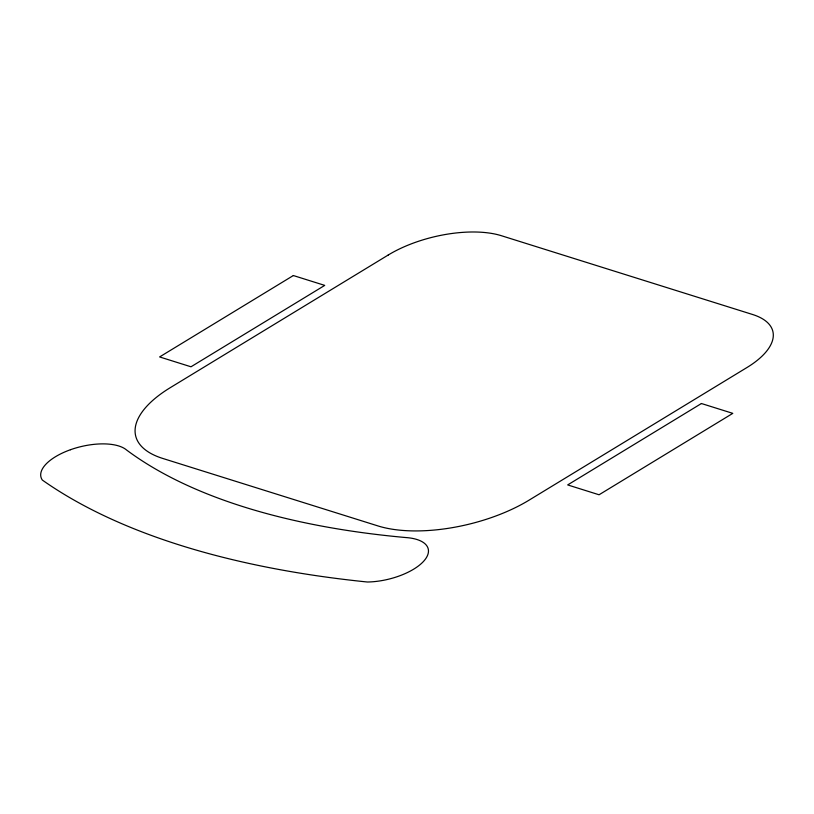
<?xml version="1.0" encoding="UTF-8"?>
<svg xmlns="http://www.w3.org/2000/svg" width="814" height="814" viewBox="0 0 814 814"><rect width="100%" height="100%" fill="white"/><g stroke="black" fill="none" stroke-linecap="round" stroke-linejoin="round"><path stroke-width="1.22" d="M293.345 275.539L159.605 356.939L190.995 366.788L324.735 285.388L293.345 275.539M388.197 255.036L170.238 387.688A109.381 47.945 -13.6 0 0 162.739 458.435L377.981 525.936A109.381 47.955 -13.6 0 0 528.988 500.203L746.937 367.541A82.031 35.958 -13.6 0 0 752.563 314.489L501.444 235.724A82.031 35.958 -13.6 0 0 388.197 255.036M701.414 403.52L567.673 484.92L599.063 494.77L732.804 413.359L701.414 403.52M70.442 449.735A45.859 20.106 -13.6 0 0 42.338 480.067A951.566 417.134 -13.6 0 0 367.399 582.01A45.859 20.106 -13.6 0 0 424.165 560.673A45.859 20.106 -13.6 0 0 405.677 537.535A766.483 335.999 -13.6 0 1 126.546 449.989A45.859 20.106 -13.6 0 0 70.442 449.735"/></g></svg>
